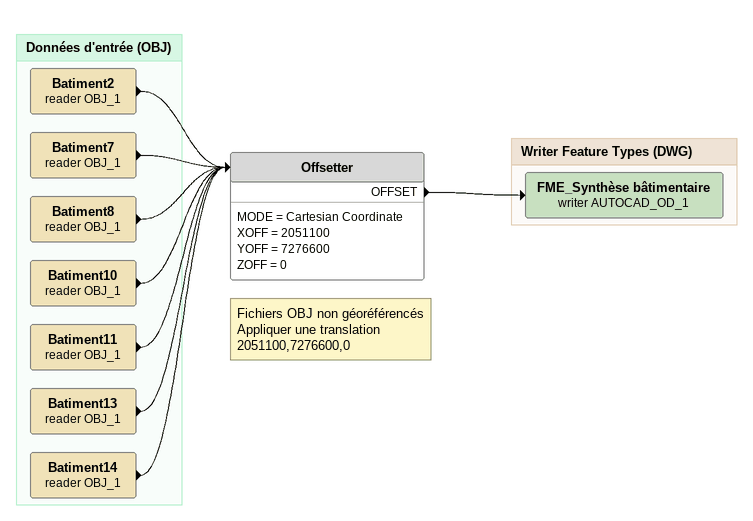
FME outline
Note: Fichiers OBJ non géoréférencés / Appliquer une translation / 2051100,7276600,0
Offsetter
    MODE = Cartesian Coordinate
    XOFF = 2051100
    YOFF = 7276600
    ZOFF = 0
    OFFSET -> FME_Synthèse bâtimentaire (writer AUTOCAD_OD_1)

Bookmark: Données d'entrée (OBJ)
Batiment2 (reader OBJ_1)
    -> Offsetter
Batiment7 (reader OBJ_1)
    -> Offsetter
Batiment8 (reader OBJ_1)
    -> Offsetter
Batiment10 (reader OBJ_1)
    -> Offsetter
Batiment11 (reader OBJ_1)
    -> Offsetter
Batiment13 (reader OBJ_1)
    -> Offsetter
Batiment14 (reader OBJ_1)
    -> Offsetter

Bookmark: Writer Feature Types (DWG)
FME_Synthèse bâtimentaire (writer AUTOCAD_OD_1)
